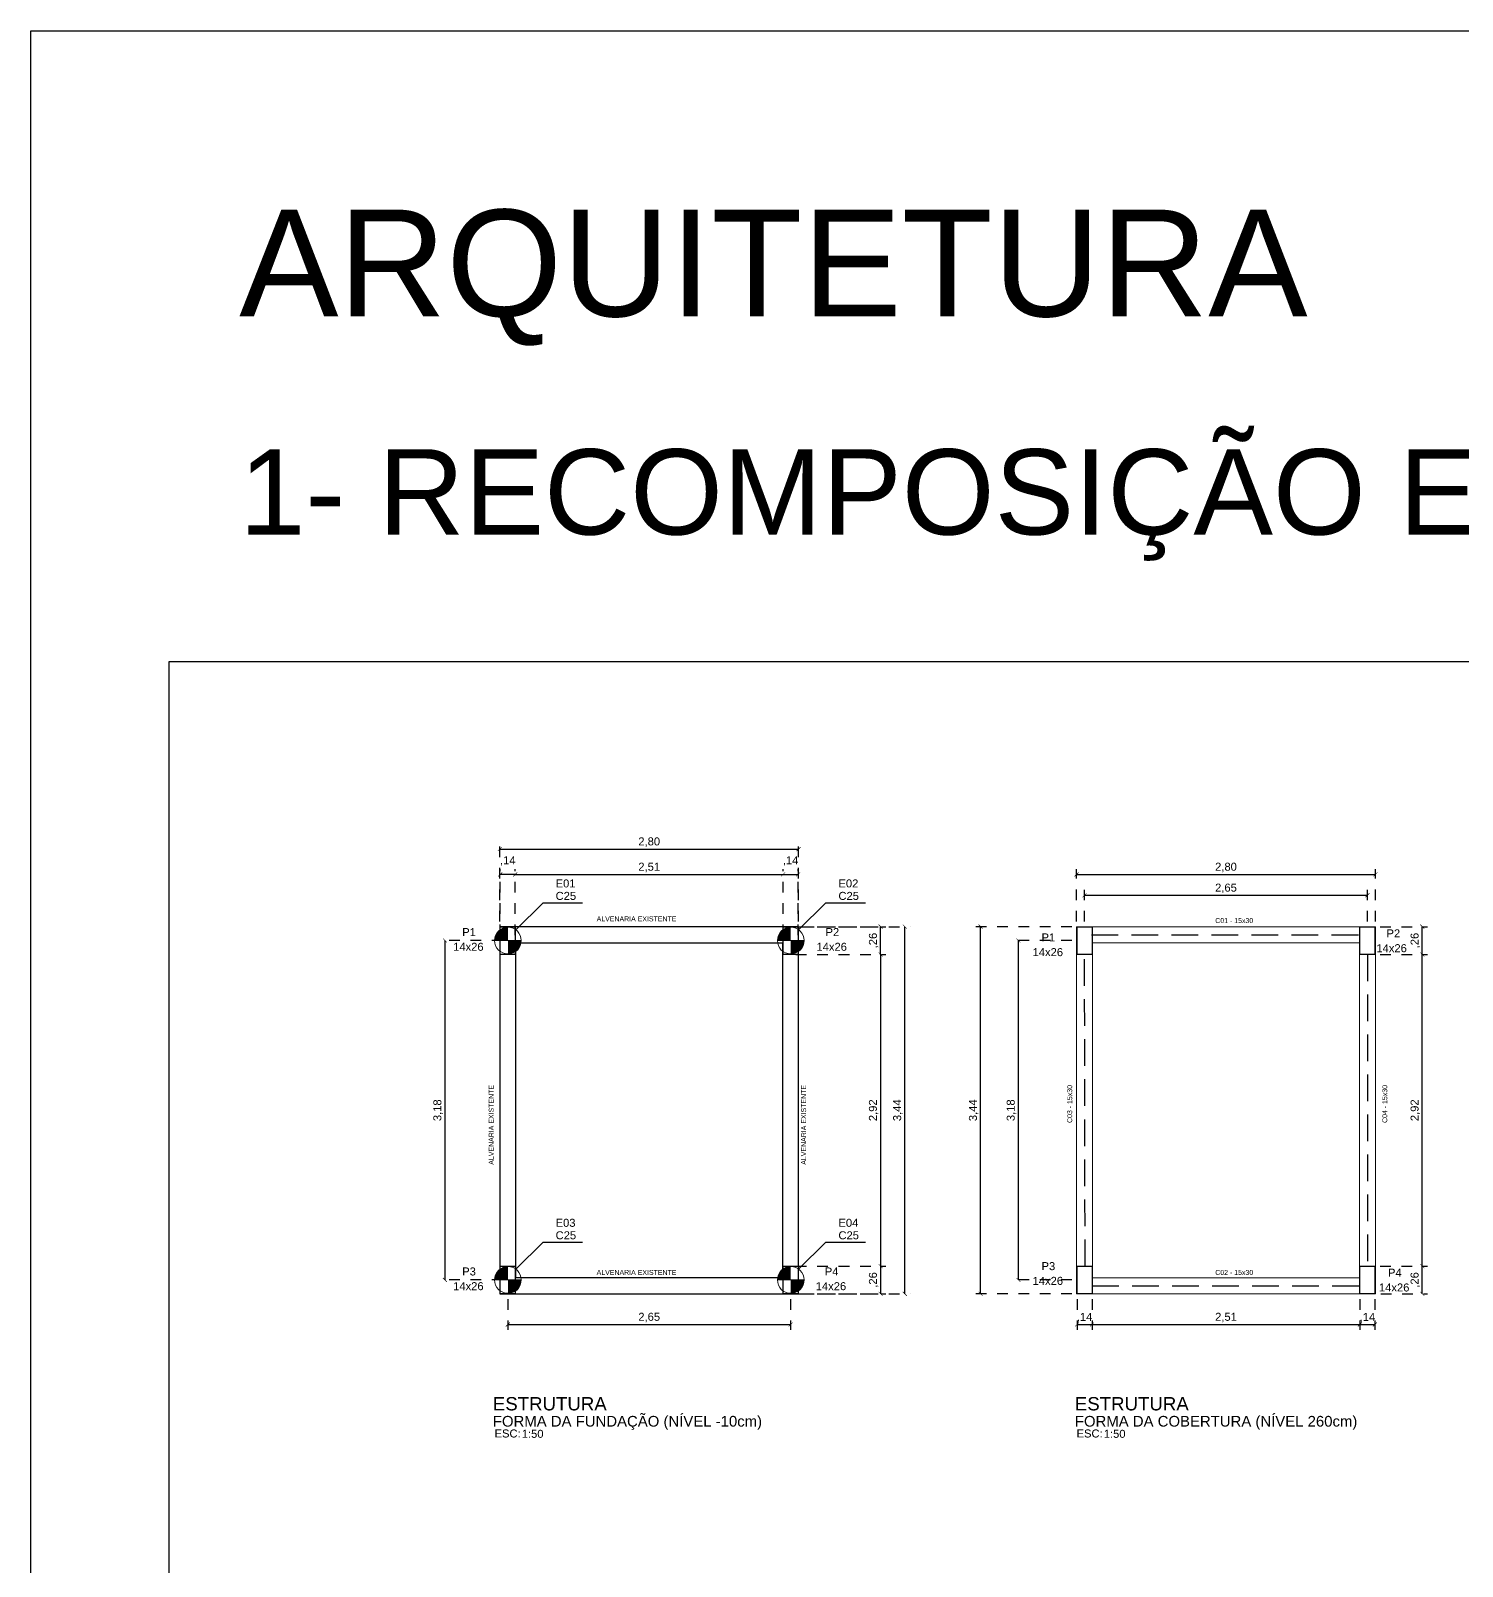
# Model space of a CAD drawing. Header units: inches. Extents: x -396.7 to -360.4, y 4.9 to 33.7.
# Drawn here: x -396.69 to -383.27, y 19.28 to 33.67 of the extents above; entities that cross this region are included whole.
import ezdxf
from ezdxf.enums import TextEntityAlignment as Align

# ---------------------------------------------------------------- set-up
doc = ezdxf.new("R2010")
doc.units = ezdxf.units.IN
doc.header["$MEASUREMENT"] = 0
doc.linetypes.add('DOT', pattern=[6.35, 0, -6.35])
doc.linetypes.add('HIDDEN', pattern=[0.375, 0.25, -0.125])
doc.layers.get('0').update_dxf_attribs({"color": 8})
doc.layers.get('DEFPOINTS').update_dxf_attribs({"lineweight": 0})
for name, color, linetype in [('AR-ALV-CRT', 4, 'Continuous'), ('ARQ-COTA-50', 1, 'Continuous'), ('ARQ-PIS', 1, 'Continuous'), ('ARQ-TXT-02', 2, 'Continuous'), ('ARQ-TXT-03', 3, 'Continuous'), ('ARQ-TXT-04', 4, 'Continuous'), ('ARQ-TXT-200', 2, 'Continuous'), ('ARQ-TXT-50', 2, 'Continuous'), ('ARQ-TXT-SMB', 4, 'Continuous'), ('ELE-VT3', 30, 'Continuous'), ('FO-TEXTOS_1', 7, 'Continuous')]:
    doc.layers.add(name, color=color, linetype=linetype)
for name, color, linetype, lineweight in [('AR-COTA', 1, 'Continuous', 0), ('FO-Estacas dos blocos', 1, 'Continuous', 20), ('FO-Pilares', 4, 'Continuous', 30), ('LC-Estacas dos blocos', 1, 'Continuous', 20)]:
    doc.layers.add(name, color=color, linetype=linetype, lineweight=lineweight)
doc.layers.add('ARQ-AREA', color=255, linetype='Continuous', plot=False)
doc.styles.add('Arial', font='ARIALUNI.ttf')
doc.styles.add('Swiss LT', font='swissl.ttf')
doc.styles.add('T3', font='arial.ttf')
doc.dimstyles.new('COD-ARQ-50', dxfattribs={"dimtxt": 0.075, "dimasz": 0.0375, "dimexe": 0.05, "dimexo": 0.05, "dimgap": 0.02, "dimtad": 1, "dimzin": 4, "dimtxsty": 'T3', "dimblk": 'ARCHTICK', "dimcen": 0, "dimclrd": 1, "dimclre": 2, "dimclrt": 2, "dimazin": 0, "dimtfac": 1, "dimtmove": 2, "dimatfit": 3, "dimldrblk": 'DOT', "dimfxl": 0.4, "dimtolj": 1, "dimarcsym": 0})

# ---------------------------------------------------------------- blocks, each defined once
blk = doc.blocks.new('estaca25')
at = {"layer": 'LC-Estacas dos blocos', "linetype": 'Continuous'}
for points in [[(3055.561, 2354.985), (3055.549, 2355.015), (3055.529, 2355.041), (3055.503, 2355.061), (3055.473, 2355.073), (3055.441, 2355.078), (3055.441, 2354.953), (3055.566, 2354.953), (3055.561, 2354.985)], [(3055.408, 2354.832), (3055.441, 2354.828), (3055.441, 2354.953), (3055.316, 2354.953), (3055.32, 2354.92), (3055.332, 2354.89), (3055.352, 2354.864), (3055.378, 2354.844), (3055.408, 2354.832)]]:
    blk.add_hatch(color=256, dxfattribs=at).paths.add_polyline_path(points)
at = {"layer": 'FO-Estacas dos blocos'}
blk.add_circle((3055.441, 2354.953), 0.125, dxfattribs=at)
at = {"layer": 'LC-Estacas dos blocos'}
blk.add_line((3055.441, 2354.828), (3055.441, 2355.078), dxfattribs=at)
blk = doc.blocks.new('_ArchTick')
at = {"color": 0, "linetype": 'ByBlock', "const_width": 0.15}
blk.add_lwpolyline([(-0.5, -0.5), (0.5, 0.5)], dxfattribs=at)
blk = doc.blocks.new('*D530')
at = {"layer": 'AR-COTA', "color": 2, "linetype": 'DOT', "lineweight": -2, "ltscale": 0.00375, "transparency": 16777216}
for p, q in [((-392.216, 21.786), (-392.216, 21.499)), ((-389.566, 21.786), (-389.566, 21.499))]:
    blk.add_line(p, q, dxfattribs=at)
at = {"layer": 'AR-COTA', "color": 1, "lineweight": -2, "ltscale": 0.00375, "transparency": 16777216}
blk.add_line((-392.216, 21.549), (-389.566, 21.549), dxfattribs=at)
at = {"layer": 'DEFPOINTS', "color": 0, "ltscale": 0.00375, "transparency": 16777216}
for p in [(-392.216, 21.836), (-389.566, 21.836), (-389.566, 21.549)]:
    blk.add_point(p, dxfattribs=at)
at = {"layer": 'AR-COTA', "color": 1, "lineweight": -2, "ltscale": 0.00375, "transparency": 16777216, "xscale": 0.0375, "yscale": 0.0375, "zscale": 0.0375, "rotation": 180}
blk.add_blockref('_ArchTick', (-392.216, 21.549), dxfattribs=at)
at = {"layer": 'AR-COTA', "color": 1, "lineweight": -2, "ltscale": 0.00375, "transparency": 16777216, "xscale": 0.0375, "yscale": 0.0375, "zscale": 0.0375}
blk.add_blockref('_ArchTick', (-389.566, 21.549), dxfattribs=at)
at = {"layer": 'AR-COTA', "color": 2, "ltscale": 0.00375, "transparency": 16777216, "insert": (-390.891, 21.614), "char_height": 0.075, "attachment_point": 5, "style": 'T3'}
blk.add_mtext('\\A1;2,65', dxfattribs=at)
blk = doc.blocks.new('_Dot')
at = {"color": 0, "linetype": 'ByBlock', "lineweight": -2}
blk.add_line((-0.5, 0), (-1, 0), dxfattribs=at)
at = {"color": 0, "linetype": 'ByBlock', "const_width": 0.5}
blk.add_lwpolyline([(-0.25, 0, 1), (0.25, 0, 1)], format="xyb", close=True, dxfattribs=at)
blk = doc.blocks.new('*D531')
at = {"layer": 'AR-COTA', "color": 2, "linetype": 'DOT', "lineweight": -2, "ltscale": 0.00375, "transparency": 16777216}
for p, q in [((-392.266, 25.146), (-392.854, 25.146)), ((-392.266, 21.966), (-392.854, 21.966))]:
    blk.add_line(p, q, dxfattribs=at)
at = {"layer": 'AR-COTA', "color": 1, "lineweight": -2, "ltscale": 0.00375, "transparency": 16777216}
blk.add_line((-392.804, 21.966), (-392.804, 25.146), dxfattribs=at)
at = {"layer": 'DEFPOINTS', "color": 0, "ltscale": 0.00375, "transparency": 16777216}
for p in [(-392.804, 25.146), (-392.216, 25.146), (-392.216, 21.966)]:
    blk.add_point(p, dxfattribs=at)
at = {"layer": 'AR-COTA', "color": 1, "lineweight": -2, "ltscale": 0.00375, "transparency": 16777216, "xscale": 0.0375, "yscale": 0.0375, "zscale": 0.0375}
for p, rotation in [((-392.804, 25.146), 90), ((-392.804, 21.966), 270)]:
    blk.add_blockref('_ArchTick', p, dxfattribs=dict(at, rotation=rotation))
at = {"layer": 'AR-COTA', "color": 2, "ltscale": 0.00375, "transparency": 16777216, "insert": (-392.869, 23.556), "char_height": 0.075, "attachment_point": 5, "rotation": 90, "style": 'T3'}
blk.add_mtext('\\A1;3,18', dxfattribs=at)
blk = doc.blocks.new('*D532')
at = {"layer": 'AR-COTA', "color": 2, "linetype": 'DOT', "lineweight": -2, "ltscale": 0.00375, "transparency": 16777216}
for p, q in [((-392.146, 25.196), (-392.146, 25.816)), ((-389.636, 25.196), (-389.636, 25.816))]:
    blk.add_line(p, q, dxfattribs=at)
at = {"layer": 'AR-COTA', "color": 1, "lineweight": -2, "ltscale": 0.00375, "transparency": 16777216}
blk.add_line((-392.146, 25.766), (-389.636, 25.766), dxfattribs=at)
at = {"layer": 'DEFPOINTS', "color": 0, "ltscale": 0.00375, "transparency": 16777216}
for p in [(-389.636, 25.766), (-392.146, 25.146), (-389.636, 25.146)]:
    blk.add_point(p, dxfattribs=at)
at = {"layer": 'AR-COTA', "color": 1, "lineweight": -2, "ltscale": 0.00375, "transparency": 16777216, "xscale": 0.0375, "yscale": 0.0375, "zscale": 0.0375, "rotation": 180}
blk.add_blockref('_ArchTick', (-392.146, 25.766), dxfattribs=at)
at = {"layer": 'AR-COTA', "color": 1, "lineweight": -2, "ltscale": 0.00375, "transparency": 16777216, "xscale": 0.0375, "yscale": 0.0375, "zscale": 0.0375}
blk.add_blockref('_ArchTick', (-389.636, 25.766), dxfattribs=at)
at = {"layer": 'AR-COTA', "color": 2, "ltscale": 0.00375, "transparency": 16777216, "insert": (-390.891, 25.831), "char_height": 0.075, "attachment_point": 5, "style": 'T3'}
blk.add_mtext('\\A1;2,51', dxfattribs=at)
blk = doc.blocks.new('*D533')
at = {"layer": 'AR-COTA', "color": 2, "linetype": 'DOT', "lineweight": -2, "ltscale": 0.00375, "transparency": 16777216}
for p, q in [((-389.516, 25.016), (-388.673, 25.016)), ((-389.516, 22.096), (-388.673, 22.096))]:
    blk.add_line(p, q, dxfattribs=at)
at = {"layer": 'AR-COTA', "color": 1, "lineweight": -2, "ltscale": 0.00375, "transparency": 16777216}
blk.add_line((-388.723, 25.016), (-388.723, 22.096), dxfattribs=at)
at = {"layer": 'DEFPOINTS', "color": 0, "ltscale": 0.00375, "transparency": 16777216}
for p in [(-389.566, 25.016), (-389.566, 22.096), (-388.723, 22.096)]:
    blk.add_point(p, dxfattribs=at)
at = {"layer": 'AR-COTA', "color": 1, "lineweight": -2, "ltscale": 0.00375, "transparency": 16777216, "xscale": 0.0375, "yscale": 0.0375, "zscale": 0.0375}
for p, rotation in [((-388.723, 25.016), 90), ((-388.723, 22.096), 270)]:
    blk.add_blockref('_ArchTick', p, dxfattribs=dict(at, rotation=rotation))
at = {"layer": 'AR-COTA', "color": 2, "ltscale": 0.00375, "transparency": 16777216, "insert": (-388.788, 23.556), "char_height": 0.075, "attachment_point": 5, "rotation": 90, "style": 'T3'}
blk.add_mtext('\\A1;2,92', dxfattribs=at)
blk = doc.blocks.new('*D534')
at = {"layer": 'AR-COTA', "color": 2, "linetype": 'DOT', "lineweight": -2, "ltscale": 0.00375, "transparency": 16777216}
for p, q in [((-389.446, 25.276), (-388.446, 25.276)), ((-389.446, 21.836), (-388.446, 21.836))]:
    blk.add_line(p, q, dxfattribs=at)
at = {"layer": 'AR-COTA', "color": 1, "lineweight": -2, "ltscale": 0.00375, "transparency": 16777216}
blk.add_line((-388.496, 21.836), (-388.496, 25.276), dxfattribs=at)
at = {"layer": 'DEFPOINTS', "color": 0, "ltscale": 0.00375, "transparency": 16777216}
for p in [(-389.496, 25.276), (-388.496, 25.276), (-389.496, 21.836)]:
    blk.add_point(p, dxfattribs=at)
at = {"layer": 'AR-COTA', "color": 1, "lineweight": -2, "ltscale": 0.00375, "transparency": 16777216, "xscale": 0.0375, "yscale": 0.0375, "zscale": 0.0375}
for p, rotation in [((-388.496, 25.276), 90), ((-388.496, 21.836), 270)]:
    blk.add_blockref('_ArchTick', p, dxfattribs=dict(at, rotation=rotation))
at = {"layer": 'AR-COTA', "color": 2, "ltscale": 0.00375, "transparency": 16777216, "insert": (-388.561, 23.556), "char_height": 0.075, "attachment_point": 5, "rotation": 90, "style": 'T3'}
blk.add_mtext('\\A1;3,44', dxfattribs=at)
blk = doc.blocks.new('*U527')
at = {"layer": 'ARQ-TXT-02', "insert": (0.016, 0.158), "char_height": 0.075, "attachment_point": 1, "style": 'Arial'}
blk.add_mtext_dynamic_manual_height_columns('ESC:', width=0.00344, gutter_width=0.625, heights=[0], dxfattribs=at)
at = {"layer": 'ARQ-TXT-02', "style": 'Arial'}
blk.add_attdef('ESCALA', (0.271, 0.08), '', height=0.075, dxfattribs=at)
at = {"layer": 'ARQ-TXT-03', "style": 'Arial'}
blk.add_attdef('DESENHO', (0, 0.185), '', height=0.1, dxfattribs=at)
at = {"layer": 'ARQ-TXT-04', "style": 'Arial'}
blk.add_attdef('MATÉRIA', text='', height=0.125, dxfattribs=at).set_placement((0, 0.299), align=Align.BOTTOM_LEFT)
blk = doc.blocks.new('*U528')
at = {"layer": 'ARQ-TXT-02', "insert": (0.016, 0.158), "char_height": 0.075, "attachment_point": 1, "style": 'Arial'}
blk.add_mtext_dynamic_manual_height_columns('ESC:', width=0.00344, gutter_width=0.625, heights=[0], dxfattribs=at)
at = {"layer": 'ARQ-TXT-02', "style": 'Arial'}
blk.add_attdef('ESCALA', (0.271, 0.08), '', height=0.075, dxfattribs=at)
at = {"layer": 'ARQ-TXT-03', "style": 'Arial'}
blk.add_attdef('DESENHO', (0, 0.185), '', height=0.1, dxfattribs=at)
at = {"layer": 'ARQ-TXT-04', "style": 'Arial'}
blk.add_attdef('MATÉRIA', text='', height=0.125, dxfattribs=at).set_placement((0, 0.299), align=Align.BOTTOM_LEFT)
blk = doc.blocks.new('*D546')
at = {"layer": 'AR-COTA', "color": 2, "linetype": 'DOT', "lineweight": -2, "ltscale": 0.00375, "transparency": 16777216}
for p, q in [((-386.882, 21.786), (-386.882, 21.499)), ((-386.742, 21.786), (-386.742, 21.499))]:
    blk.add_line(p, q, dxfattribs=at)
at = {"layer": 'AR-COTA', "color": 1, "lineweight": -2, "ltscale": 0.00375, "transparency": 16777216}
blk.add_line((-386.882, 21.549), (-386.742, 21.549), dxfattribs=at)
at = {"layer": 'DEFPOINTS', "color": 0, "ltscale": 0.00375, "transparency": 16777216}
for p in [(-386.882, 21.836), (-386.742, 21.836), (-386.742, 21.549)]:
    blk.add_point(p, dxfattribs=at)
at = {"layer": 'AR-COTA', "color": 1, "lineweight": -2, "ltscale": 0.00375, "transparency": 16777216, "xscale": 0.0375, "yscale": 0.0375, "zscale": 0.0375, "rotation": 180}
blk.add_blockref('_ArchTick', (-386.882, 21.549), dxfattribs=at)
at = {"layer": 'AR-COTA', "color": 1, "lineweight": -2, "ltscale": 0.00375, "transparency": 16777216, "xscale": 0.0375, "yscale": 0.0375, "zscale": 0.0375}
blk.add_blockref('_ArchTick', (-386.742, 21.549), dxfattribs=at)
at = {"layer": 'AR-COTA', "color": 2, "ltscale": 0.00375, "transparency": 16777216, "insert": (-386.812, 21.613), "char_height": 0.075, "attachment_point": 5, "style": 'T3'}
blk.add_mtext('\\A1;,14', dxfattribs=at)
blk = doc.blocks.new('*D547')
at = {"layer": 'AR-COTA', "color": 2, "linetype": 'DOT', "lineweight": -2, "ltscale": 0.00375, "transparency": 16777216}
for p, q in [((-386.742, 21.786), (-386.742, 21.499)), ((-384.232, 21.786), (-384.232, 21.499))]:
    blk.add_line(p, q, dxfattribs=at)
at = {"layer": 'AR-COTA', "color": 1, "lineweight": -2, "ltscale": 0.00375, "transparency": 16777216}
blk.add_line((-386.742, 21.549), (-384.232, 21.549), dxfattribs=at)
at = {"layer": 'DEFPOINTS', "color": 0, "ltscale": 0.00375, "transparency": 16777216}
for p in [(-386.742, 21.836), (-384.232, 21.836), (-384.232, 21.549)]:
    blk.add_point(p, dxfattribs=at)
at = {"layer": 'AR-COTA', "color": 1, "lineweight": -2, "ltscale": 0.00375, "transparency": 16777216, "xscale": 0.0375, "yscale": 0.0375, "zscale": 0.0375, "rotation": 180}
blk.add_blockref('_ArchTick', (-386.742, 21.549), dxfattribs=at)
at = {"layer": 'AR-COTA', "color": 1, "lineweight": -2, "ltscale": 0.00375, "transparency": 16777216, "xscale": 0.0375, "yscale": 0.0375, "zscale": 0.0375}
blk.add_blockref('_ArchTick', (-384.232, 21.549), dxfattribs=at)
at = {"layer": 'AR-COTA', "color": 2, "ltscale": 0.00375, "transparency": 16777216, "insert": (-385.487, 21.614), "char_height": 0.075, "attachment_point": 5, "style": 'T3'}
blk.add_mtext('\\A1;2,51', dxfattribs=at)
blk = doc.blocks.new('*D548')
at = {"layer": 'AR-COTA', "color": 2, "linetype": 'DOT', "lineweight": -2, "ltscale": 0.00375, "transparency": 16777216}
for p, q in [((-384.232, 21.786), (-384.232, 21.499)), ((-384.092, 21.786), (-384.092, 21.499))]:
    blk.add_line(p, q, dxfattribs=at)
at = {"layer": 'AR-COTA', "color": 1, "lineweight": -2, "ltscale": 0.00375, "transparency": 16777216}
blk.add_line((-384.232, 21.549), (-384.092, 21.549), dxfattribs=at)
at = {"layer": 'DEFPOINTS', "color": 0, "ltscale": 0.00375, "transparency": 16777216}
for p in [(-384.232, 21.836), (-384.092, 21.836), (-384.092, 21.549)]:
    blk.add_point(p, dxfattribs=at)
at = {"layer": 'AR-COTA', "color": 1, "lineweight": -2, "ltscale": 0.00375, "transparency": 16777216, "xscale": 0.0375, "yscale": 0.0375, "zscale": 0.0375, "rotation": 180}
blk.add_blockref('_ArchTick', (-384.232, 21.549), dxfattribs=at)
at = {"layer": 'AR-COTA', "color": 1, "lineweight": -2, "ltscale": 0.00375, "transparency": 16777216, "xscale": 0.0375, "yscale": 0.0375, "zscale": 0.0375}
blk.add_blockref('_ArchTick', (-384.092, 21.549), dxfattribs=at)
at = {"layer": 'AR-COTA', "color": 2, "ltscale": 0.00375, "transparency": 16777216, "insert": (-384.162, 21.612), "char_height": 0.075, "attachment_point": 5, "style": 'T3'}
blk.add_mtext('\\A1;,14', dxfattribs=at)
blk = doc.blocks.new('*D535')
at = {"layer": 'AR-COTA', "color": 2, "linetype": 'DOT', "lineweight": -2, "ltscale": 0.00375, "transparency": 16777216}
for p, q in [((-386.932, 25.146), (-387.482, 25.146)), ((-386.932, 21.966), (-387.482, 21.966))]:
    blk.add_line(p, q, dxfattribs=at)
at = {"layer": 'AR-COTA', "color": 1, "lineweight": -2, "ltscale": 0.00375, "transparency": 16777216}
blk.add_line((-387.432, 21.966), (-387.432, 25.146), dxfattribs=at)
at = {"layer": 'DEFPOINTS', "color": 0, "ltscale": 0.00375, "transparency": 16777216}
for p in [(-387.432, 25.146), (-386.882, 25.146), (-386.882, 21.966)]:
    blk.add_point(p, dxfattribs=at)
at = {"layer": 'AR-COTA', "color": 1, "lineweight": -2, "ltscale": 0.00375, "transparency": 16777216, "xscale": 0.0375, "yscale": 0.0375, "zscale": 0.0375}
for p, rotation in [((-387.432, 25.146), 90), ((-387.432, 21.966), 270)]:
    blk.add_blockref('_ArchTick', p, dxfattribs=dict(at, rotation=rotation))
at = {"layer": 'AR-COTA', "color": 2, "ltscale": 0.00375, "transparency": 16777216, "insert": (-387.497, 23.556), "char_height": 0.075, "attachment_point": 5, "rotation": 90, "style": 'T3'}
blk.add_mtext('\\A1;3,18', dxfattribs=at)
blk = doc.blocks.new('*D549')
at = {"layer": 'AR-COTA', "color": 2, "linetype": 'DOT', "lineweight": -2, "ltscale": 0.00375, "transparency": 16777216}
for p, q in [((-386.932, 25.276), (-387.836, 25.276)), ((-386.932, 21.836), (-387.836, 21.836))]:
    blk.add_line(p, q, dxfattribs=at)
at = {"layer": 'AR-COTA', "color": 1, "lineweight": -2, "ltscale": 0.00375, "transparency": 16777216}
blk.add_line((-387.786, 21.836), (-387.786, 25.276), dxfattribs=at)
at = {"layer": 'DEFPOINTS', "color": 0, "ltscale": 0.00375, "transparency": 16777216}
for p in [(-387.786, 25.276), (-386.882, 25.276), (-386.882, 21.836)]:
    blk.add_point(p, dxfattribs=at)
at = {"layer": 'AR-COTA', "color": 1, "lineweight": -2, "ltscale": 0.00375, "transparency": 16777216, "xscale": 0.0375, "yscale": 0.0375, "zscale": 0.0375}
for p, rotation in [((-387.786, 25.276), 90), ((-387.786, 21.836), 270)]:
    blk.add_blockref('_ArchTick', p, dxfattribs=dict(at, rotation=rotation))
at = {"layer": 'AR-COTA', "color": 2, "ltscale": 0.00375, "transparency": 16777216, "insert": (-387.851, 23.556), "char_height": 0.075, "attachment_point": 5, "rotation": 90, "style": 'T3'}
blk.add_mtext('\\A1;3,44', dxfattribs=at)
blk = doc.blocks.new('*D550')
at = {"layer": 'AR-COTA', "color": 2, "linetype": 'DOT', "lineweight": -2, "ltscale": 0.00375, "transparency": 16777216}
for p, q in [((-386.812, 25.326), (-386.812, 25.62)), ((-384.162, 25.326), (-384.162, 25.62))]:
    blk.add_line(p, q, dxfattribs=at)
at = {"layer": 'AR-COTA', "color": 1, "lineweight": -2, "ltscale": 0.00375, "transparency": 16777216}
blk.add_line((-386.812, 25.57), (-384.162, 25.57), dxfattribs=at)
at = {"layer": 'DEFPOINTS', "color": 0, "ltscale": 0.00375, "transparency": 16777216}
for p in [(-384.162, 25.57), (-386.812, 25.276), (-384.162, 25.276)]:
    blk.add_point(p, dxfattribs=at)
at = {"layer": 'AR-COTA', "color": 1, "lineweight": -2, "ltscale": 0.00375, "transparency": 16777216, "xscale": 0.0375, "yscale": 0.0375, "zscale": 0.0375, "rotation": 180}
blk.add_blockref('_ArchTick', (-386.812, 25.57), dxfattribs=at)
at = {"layer": 'AR-COTA', "color": 1, "lineweight": -2, "ltscale": 0.00375, "transparency": 16777216, "xscale": 0.0375, "yscale": 0.0375, "zscale": 0.0375}
blk.add_blockref('_ArchTick', (-384.162, 25.57), dxfattribs=at)
at = {"layer": 'AR-COTA', "color": 2, "ltscale": 0.00375, "transparency": 16777216, "insert": (-385.487, 25.635), "char_height": 0.075, "attachment_point": 5, "style": 'T3'}
blk.add_mtext('\\A1;2,65', dxfattribs=at)
blk = doc.blocks.new('*D551')
at = {"layer": 'AR-COTA', "color": 2, "linetype": 'DOT', "lineweight": -2, "ltscale": 0.00375, "transparency": 16777216}
for p, q in [((-386.887, 25.326), (-386.887, 25.816)), ((-384.087, 25.326), (-384.087, 25.816))]:
    blk.add_line(p, q, dxfattribs=at)
at = {"layer": 'AR-COTA', "color": 1, "lineweight": -2, "ltscale": 0.00375, "transparency": 16777216}
blk.add_line((-386.887, 25.766), (-384.087, 25.766), dxfattribs=at)
at = {"layer": 'DEFPOINTS', "color": 0, "ltscale": 0.00375, "transparency": 16777216}
for p in [(-384.087, 25.766), (-386.887, 25.276), (-384.087, 25.276)]:
    blk.add_point(p, dxfattribs=at)
at = {"layer": 'AR-COTA', "color": 1, "lineweight": -2, "ltscale": 0.00375, "transparency": 16777216, "xscale": 0.0375, "yscale": 0.0375, "zscale": 0.0375, "rotation": 180}
blk.add_blockref('_ArchTick', (-386.887, 25.766), dxfattribs=at)
at = {"layer": 'AR-COTA', "color": 1, "lineweight": -2, "ltscale": 0.00375, "transparency": 16777216, "xscale": 0.0375, "yscale": 0.0375, "zscale": 0.0375}
blk.add_blockref('_ArchTick', (-384.087, 25.766), dxfattribs=at)
at = {"layer": 'AR-COTA', "color": 2, "ltscale": 0.00375, "transparency": 16777216, "insert": (-385.487, 25.831), "char_height": 0.075, "attachment_point": 5, "style": 'T3'}
blk.add_mtext('\\A1;2,80', dxfattribs=at)
blk = doc.blocks.new('*D536')
at = {"layer": 'AR-COTA', "color": 2, "linetype": 'DOT', "lineweight": -2, "ltscale": 0.00375, "transparency": 16777216}
for p, q in [((-384.042, 25.016), (-383.598, 25.016)), ((-384.042, 22.096), (-383.598, 22.096))]:
    blk.add_line(p, q, dxfattribs=at)
at = {"layer": 'AR-COTA', "color": 1, "lineweight": -2, "ltscale": 0.00375, "transparency": 16777216}
blk.add_line((-383.648, 22.096), (-383.648, 25.016), dxfattribs=at)
at = {"layer": 'DEFPOINTS', "color": 0, "ltscale": 0.00375, "transparency": 16777216}
for p in [(-384.092, 25.016), (-383.648, 25.016), (-384.092, 22.096)]:
    blk.add_point(p, dxfattribs=at)
at = {"layer": 'AR-COTA', "color": 1, "lineweight": -2, "ltscale": 0.00375, "transparency": 16777216, "xscale": 0.0375, "yscale": 0.0375, "zscale": 0.0375}
for p, rotation in [((-383.648, 25.016), 90), ((-383.648, 22.096), 270)]:
    blk.add_blockref('_ArchTick', p, dxfattribs=dict(at, rotation=rotation))
at = {"layer": 'AR-COTA', "color": 2, "ltscale": 0.00375, "transparency": 16777216, "insert": (-383.713, 23.556), "char_height": 0.075, "attachment_point": 5, "rotation": 90, "style": 'T3'}
blk.add_mtext('\\A1;2,92', dxfattribs=at)
blk = doc.blocks.new('*D537')
at = {"layer": 'AR-COTA', "color": 2, "linetype": 'DOT', "lineweight": -2, "ltscale": 0.00375, "transparency": 16777216}
for p, q in [((-389.516, 25.276), (-388.673, 25.276)), ((-389.516, 25.016), (-388.673, 25.016))]:
    blk.add_line(p, q, dxfattribs=at)
at = {"layer": 'AR-COTA', "color": 1, "lineweight": -2, "ltscale": 0.00375, "transparency": 16777216}
blk.add_line((-388.723, 25.016), (-388.723, 25.276), dxfattribs=at)
at = {"layer": 'DEFPOINTS', "color": 0, "ltscale": 0.00375, "transparency": 16777216}
for p in [(-389.566, 25.276), (-388.723, 25.276), (-389.566, 25.016)]:
    blk.add_point(p, dxfattribs=at)
at = {"layer": 'AR-COTA', "color": 1, "lineweight": -2, "ltscale": 0.00375, "transparency": 16777216, "xscale": 0.0375, "yscale": 0.0375, "zscale": 0.0375}
for p, rotation in [((-388.723, 25.276), 90), ((-388.723, 25.016), 270)]:
    blk.add_blockref('_ArchTick', p, dxfattribs=dict(at, rotation=rotation))
at = {"layer": 'AR-COTA', "color": 2, "ltscale": 0.00375, "transparency": 16777216, "insert": (-388.788, 25.146), "char_height": 0.075, "attachment_point": 5, "rotation": 90, "style": 'T3'}
blk.add_mtext('\\A1;,26', dxfattribs=at)
blk = doc.blocks.new('*D538')
at = {"layer": 'AR-COTA', "color": 2, "linetype": 'DOT', "lineweight": -2, "ltscale": 0.00375, "transparency": 16777216}
for p, q in [((-392.286, 25.196), (-392.286, 25.816)), ((-392.146, 25.196), (-392.146, 25.816))]:
    blk.add_line(p, q, dxfattribs=at)
at = {"layer": 'AR-COTA', "color": 1, "lineweight": -2, "ltscale": 0.00375, "transparency": 16777216}
blk.add_line((-392.146, 25.766), (-392.286, 25.766), dxfattribs=at)
at = {"layer": 'DEFPOINTS', "color": 0, "ltscale": 0.00375, "transparency": 16777216}
for p in [(-392.286, 25.766), (-392.286, 25.146), (-392.146, 25.146)]:
    blk.add_point(p, dxfattribs=at)
at = {"layer": 'AR-COTA', "color": 1, "lineweight": -2, "ltscale": 0.00375, "transparency": 16777216, "xscale": 0.0375, "yscale": 0.0375, "zscale": 0.0375, "rotation": 180}
blk.add_blockref('_ArchTick', (-392.286, 25.766), dxfattribs=at)
at = {"layer": 'AR-COTA', "color": 1, "lineweight": -2, "ltscale": 0.00375, "transparency": 16777216, "xscale": 0.0375, "yscale": 0.0375, "zscale": 0.0375}
blk.add_blockref('_ArchTick', (-392.146, 25.766), dxfattribs=at)
at = {"layer": 'AR-COTA', "color": 2, "ltscale": 0.00375, "transparency": 16777216, "insert": (-392.216, 25.891), "char_height": 0.075, "attachment_point": 5, "style": 'T3'}
blk.add_mtext('\\A1;,14', dxfattribs=at)
blk = doc.blocks.new('*D539')
at = {"layer": 'AR-COTA', "color": 2, "linetype": 'DOT', "lineweight": -2, "ltscale": 0.00375, "transparency": 16777216}
for p, q in [((-389.636, 25.196), (-389.636, 25.816)), ((-389.496, 25.196), (-389.496, 25.816))]:
    blk.add_line(p, q, dxfattribs=at)
at = {"layer": 'AR-COTA', "color": 1, "lineweight": -2, "ltscale": 0.00375, "transparency": 16777216}
blk.add_line((-389.636, 25.766), (-389.496, 25.766), dxfattribs=at)
at = {"layer": 'DEFPOINTS', "color": 0, "ltscale": 0.00375, "transparency": 16777216}
for p in [(-389.496, 25.766), (-389.636, 25.146), (-389.496, 25.146)]:
    blk.add_point(p, dxfattribs=at)
at = {"layer": 'AR-COTA', "color": 1, "lineweight": -2, "ltscale": 0.00375, "transparency": 16777216, "xscale": 0.0375, "yscale": 0.0375, "zscale": 0.0375, "rotation": 180}
blk.add_blockref('_ArchTick', (-389.636, 25.766), dxfattribs=at)
at = {"layer": 'AR-COTA', "color": 1, "lineweight": -2, "ltscale": 0.00375, "transparency": 16777216, "xscale": 0.0375, "yscale": 0.0375, "zscale": 0.0375}
blk.add_blockref('_ArchTick', (-389.496, 25.766), dxfattribs=at)
at = {"layer": 'AR-COTA', "color": 2, "ltscale": 0.00375, "transparency": 16777216, "insert": (-389.566, 25.891), "char_height": 0.075, "attachment_point": 5, "style": 'T3'}
blk.add_mtext('\\A1;,14', dxfattribs=at)
blk = doc.blocks.new('*D552')
at = {"layer": 'AR-COTA', "color": 2, "linetype": 'DOT', "lineweight": -2, "ltscale": 0.00375, "transparency": 16777216}
for p, q in [((-384.042, 25.276), (-383.598, 25.276)), ((-384.042, 25.016), (-383.598, 25.016))]:
    blk.add_line(p, q, dxfattribs=at)
at = {"layer": 'AR-COTA', "color": 1, "lineweight": -2, "ltscale": 0.00375, "transparency": 16777216}
blk.add_line((-383.648, 25.016), (-383.648, 25.276), dxfattribs=at)
at = {"layer": 'DEFPOINTS', "color": 0, "ltscale": 0.00375, "transparency": 16777216}
for p in [(-384.092, 25.276), (-383.648, 25.276), (-384.092, 25.016)]:
    blk.add_point(p, dxfattribs=at)
at = {"layer": 'AR-COTA', "color": 1, "lineweight": -2, "ltscale": 0.00375, "transparency": 16777216, "xscale": 0.0375, "yscale": 0.0375, "zscale": 0.0375}
for p, rotation in [((-383.648, 25.276), 90), ((-383.648, 25.016), 270)]:
    blk.add_blockref('_ArchTick', p, dxfattribs=dict(at, rotation=rotation))
at = {"layer": 'AR-COTA', "color": 2, "ltscale": 0.00375, "transparency": 16777216, "insert": (-383.713, 25.146), "char_height": 0.075, "attachment_point": 5, "rotation": 90, "style": 'T3'}
blk.add_mtext('\\A1;,26', dxfattribs=at)
blk = doc.blocks.new('*D540')
at = {"layer": 'AR-COTA', "color": 2, "linetype": 'DOT', "lineweight": -2, "ltscale": 0.00375, "transparency": 16777216}
for p, q in [((-384.042, 22.096), (-383.598, 22.096)), ((-384.037, 21.836), (-383.598, 21.836))]:
    blk.add_line(p, q, dxfattribs=at)
at = {"layer": 'AR-COTA', "color": 1, "lineweight": -2, "ltscale": 0.00375, "transparency": 16777216}
blk.add_line((-383.648, 21.836), (-383.648, 22.096), dxfattribs=at)
at = {"layer": 'DEFPOINTS', "color": 0, "ltscale": 0.00375, "transparency": 16777216}
for p in [(-384.092, 22.096), (-383.648, 22.096), (-384.087, 21.836)]:
    blk.add_point(p, dxfattribs=at)
at = {"layer": 'AR-COTA', "color": 1, "lineweight": -2, "ltscale": 0.00375, "transparency": 16777216, "xscale": 0.0375, "yscale": 0.0375, "zscale": 0.0375}
for p, rotation in [((-383.648, 22.096), 90), ((-383.648, 21.836), 270)]:
    blk.add_blockref('_ArchTick', p, dxfattribs=dict(at, rotation=rotation))
at = {"layer": 'AR-COTA', "color": 2, "ltscale": 0.00375, "transparency": 16777216, "insert": (-383.713, 21.966), "char_height": 0.075, "attachment_point": 5, "rotation": 90, "style": 'T3'}
blk.add_mtext('\\A1;,26', dxfattribs=at)
blk = doc.blocks.new('*D544')
at = {"layer": 'AR-COTA', "color": 2, "linetype": 'DOT', "lineweight": -2, "ltscale": 0.00375, "transparency": 16777216}
for p, q in [((-389.516, 22.096), (-388.673, 22.096)), ((-389.516, 21.836), (-388.673, 21.836))]:
    blk.add_line(p, q, dxfattribs=at)
at = {"layer": 'AR-COTA', "color": 1, "lineweight": -2, "ltscale": 0.00375, "transparency": 16777216}
blk.add_line((-388.723, 22.096), (-388.723, 21.836), dxfattribs=at)
at = {"layer": 'DEFPOINTS', "color": 0, "ltscale": 0.00375, "transparency": 16777216}
for p in [(-389.566, 22.096), (-389.566, 21.836), (-388.723, 21.836)]:
    blk.add_point(p, dxfattribs=at)
at = {"layer": 'AR-COTA', "color": 1, "lineweight": -2, "ltscale": 0.00375, "transparency": 16777216, "xscale": 0.0375, "yscale": 0.0375, "zscale": 0.0375}
for p, rotation in [((-388.723, 22.096), 90), ((-388.723, 21.836), 270)]:
    blk.add_blockref('_ArchTick', p, dxfattribs=dict(at, rotation=rotation))
at = {"layer": 'AR-COTA', "color": 2, "ltscale": 0.00375, "transparency": 16777216, "insert": (-388.788, 21.966), "char_height": 0.075, "attachment_point": 5, "rotation": 90, "style": 'T3'}
blk.add_mtext('\\A1;,26', dxfattribs=at)
blk = doc.blocks.new('*D545')
at = {"layer": 'AR-COTA', "color": 2, "linetype": 'DOT', "lineweight": -2, "ltscale": 0.00375, "transparency": 16777216}
for p, q in [((-392.291, 25.326), (-392.291, 26.053)), ((-389.491, 25.326), (-389.491, 26.053))]:
    blk.add_line(p, q, dxfattribs=at)
at = {"layer": 'AR-COTA', "color": 1, "lineweight": -2, "ltscale": 0.00375, "transparency": 16777216}
blk.add_line((-392.291, 26.003), (-389.491, 26.003), dxfattribs=at)
at = {"layer": 'DEFPOINTS', "color": 0, "ltscale": 0.00375, "transparency": 16777216}
for p in [(-389.491, 26.003), (-392.291, 25.276), (-389.491, 25.276)]:
    blk.add_point(p, dxfattribs=at)
at = {"layer": 'AR-COTA', "color": 1, "lineweight": -2, "ltscale": 0.00375, "transparency": 16777216, "xscale": 0.0375, "yscale": 0.0375, "zscale": 0.0375, "rotation": 180}
blk.add_blockref('_ArchTick', (-392.291, 26.003), dxfattribs=at)
at = {"layer": 'AR-COTA', "color": 1, "lineweight": -2, "ltscale": 0.00375, "transparency": 16777216, "xscale": 0.0375, "yscale": 0.0375, "zscale": 0.0375}
blk.add_blockref('_ArchTick', (-389.491, 26.003), dxfattribs=at)
at = {"layer": 'AR-COTA', "color": 2, "ltscale": 0.00375, "transparency": 16777216, "insert": (-390.891, 26.068), "char_height": 0.075, "attachment_point": 5, "style": 'T3'}
blk.add_mtext('\\A1;2,80', dxfattribs=at)

msp = doc.modelspace()

# ---------------------------------------------------------------- linework, layer by layer
at = {"color": 1, "linetype": 'HIDDEN'}
for p, q in [((-386.747, 25.201), (-384.232, 25.201)), ((-386.807, 22.096), (-386.812, 25.016)), ((-384.162, 25.016), (-384.162, 22.096)), ((-386.742, 21.911), (-384.232, 21.911))]:
    msp.add_line(p, q, dxfattribs=at)
at = {"layer": 'AR-ALV-CRT', "color": 251, "lineweight": 5, "true_color": 0x636466}
for points in [[(-384.087, 25.276), (-386.887, 25.276), (-386.887, 21.836), (-384.087, 21.836)], [(-386.737, 25.126), (-384.237, 25.126), (-384.237, 21.986), (-386.737, 21.986)]]:
    msp.add_lwpolyline(points, close=True, dxfattribs=at)
at = {"layer": 'ARQ-AREA'}
msp.add_lwpolyline([(-395.392, 6.534), (-368.803, 6.534), (-368.803, 27.759), (-395.392, 27.759)], close=True, dxfattribs=at)
at = {"layer": 'ARQ-COTA-50', "ltscale": 0.00375}
for points in [[(-392.141, 25.246), (-391.886, 25.5), (-391.515, 25.5)], [(-389.491, 25.246), (-389.236, 25.5), (-388.865, 25.5)], [(-392.141, 22.066), (-391.886, 22.32), (-391.515, 22.32)], [(-389.491, 22.066), (-389.236, 22.32), (-388.865, 22.32)]]:
    msp.add_lwpolyline(points, dxfattribs=at)
at = {"layer": 'ARQ-PIS', "color": 5, "linetype": 'ByBlock'}
for points in [[(-389.491, 25.276), (-392.291, 25.276), (-392.291, 21.836), (-389.491, 21.836)], [(-392.141, 25.126), (-389.641, 25.126), (-389.641, 21.986), (-392.141, 21.986)]]:
    msp.add_lwpolyline(points, close=True, dxfattribs=at)
at = {"layer": 'ELE-VT3', "linetype": 'ByBlock'}
msp.add_lwpolyline([(-396.686, 33.671), (-368.195, 33.671), (-368.195, 4.895), (-396.686, 4.895)], close=True, dxfattribs=at)
at = {"layer": 'FO-Pilares'}
for points in [[(-392.146, 25.276), (-392.146, 25.016), (-392.286, 25.016), (-392.286, 25.276), (-392.146, 25.276)], [(-389.496, 25.276), (-389.496, 25.016), (-389.636, 25.016), (-389.636, 25.276), (-389.496, 25.276)], [(-386.742, 25.276), (-386.742, 25.016), (-386.882, 25.016), (-386.882, 25.276), (-386.742, 25.276)], [(-384.092, 25.276), (-384.092, 25.016), (-384.232, 25.016), (-384.232, 25.276), (-384.092, 25.276)], [(-392.146, 22.096), (-392.146, 21.836), (-392.286, 21.836), (-392.286, 22.096), (-392.146, 22.096)], [(-389.496, 22.096), (-389.496, 21.836), (-389.636, 21.836), (-389.636, 22.096), (-389.496, 22.096)], [(-386.742, 22.096), (-386.742, 21.836), (-386.882, 21.836), (-386.882, 22.096), (-386.742, 22.096)], [(-384.092, 22.096), (-384.092, 21.836), (-384.232, 21.836), (-384.232, 22.096), (-384.092, 22.096)]]:
    msp.add_lwpolyline(points, dxfattribs=at)

# ---------------------------------------------------------------- block references
at = {"lineweight": 5, "rotation": 270}
for p in [(-2747.168, 3080.587), (-2744.518, 3080.587), (-2747.168, 3077.407), (-2744.518, 3077.407)]:
    msp.add_blockref('estaca25', p, dxfattribs=at)
at = {"layer": 'ARQ-TXT-SMB'}
for name, p, values in [('*U527', (-392.356, 20.407), {'ESCALA': '1:50', 'DESENHO': 'FORMA DA FUNDAÇÃO (NÍVEL -10cm)', 'MATÉRIA': 'ESTRUTURA'}), ('*U528', (-386.903, 20.407), {'ESCALA': '1:50', 'DESENHO': 'FORMA DA COBERTURA (NÍVEL 260cm)', 'MATÉRIA': 'ESTRUTURA'})]:
    msp.add_blockref(name, p, dxfattribs=at).add_auto_attribs(values)

# ---------------------------------------------------------------- texts
at = {"layer": 'ARQ-TXT-200', "color": 4, "insert": (-394.733, 31.994), "char_height": 1, "attachment_point": 1, "style": 'Swiss LT'}
msp.add_mtext_dynamic_manual_height_columns('ARQUITETURA', width=2.16858, gutter_width=0.5, heights=[0], dxfattribs=at)
at = {"layer": 'ARQ-TXT-200', "color": 3, "insert": (-394.733, 29.75), "char_height": 0.8, "attachment_point": 1, "style": 'Swiss LT'}
msp.add_mtext_dynamic_manual_height_columns('1- RECOMPOSIÇÃO ESTRUTURAL', width=19.05157, gutter_width=0.5, heights=[0], dxfattribs=at)
at = {"layer": 'ARQ-TXT-50', "linetype": 'ByBlock', "style": 'Swiss LT'}
msp.add_text('14x26', height=0.075, dxfattribs=at).set_placement((-384.078, 25.037))
at = {"layer": 'ARQ-TXT-50', "char_height": 0.075, "width": 2.37613, "attachment_point": 1, "style": 'Swiss LT'}
for s, insert in [('E01', (-391.768, 25.719)), ('E02', (-389.118, 25.719)), ('C25', (-391.768, 25.602)), ('C25', (-389.118, 25.602)), ('P1', (-392.643, 25.263)), ('P2', (-389.239, 25.263)), ('P1', (-387.215, 25.213)), ('P2', (-383.983, 25.251)), ('14x26', (-392.728, 25.125)), ('14x26', (-389.324, 25.125)), ('14x26', (-387.299, 25.075)), ('E03', (-391.768, 22.539)), ('E04', (-389.118, 22.539)), ('C25', (-391.768, 22.422)), ('C25', (-389.118, 22.422)), ('P3', (-392.643, 22.083)), ('P4', (-389.246, 22.083)), ('P3', (-387.215, 22.133)), ('P4', (-383.969, 22.072)), ('14x26', (-392.728, 21.945)), ('14x26', (-389.331, 21.945)), ('14x26', (-387.299, 21.995)), ('14x26', (-384.054, 21.933))]:
    msp.add_mtext(s, dxfattribs=dict(at, insert=insert))
at = {"layer": 'FO-TEXTOS_1', "style": 'Arial'}
for s, p in [('ALVENARIA EXISTENTE', (-390.636, 25.326)), ('C01 - 15x30', (-385.232, 25.31)), ('ALVENARIA EXISTENTE', (-390.636, 22.013)), ('C02 - 15x30', (-385.232, 22.013))]:
    msp.add_text(s, height=0.04675, dxfattribs=at).set_placement(p, align=Align.RIGHT)
for s, p in [('ALVENARIA EXISTENTE', (-392.348, 23.793)), ('ALVENARIA EXISTENTE', (-389.421, 23.793)), ('C03 - 15x30', (-386.928, 23.793)), ('C04 - 15x30', (-383.976, 23.793))]:
    msp.add_text(s, height=0.04675, rotation=90, dxfattribs=at).set_placement(p, align=Align.RIGHT)

# ---------------------------------------------------------------- dimensions: what is measured, and where the dimension line sits
at = {"layer": 'AR-COTA', "ltscale": 0.00375}
for base, p1, p2, picture, middle in [((-389.491, 26.003), (-392.291, 25.276), (-389.491, 25.276), '*D545', (-390.891, 26.068)), ((-392.286, 25.766), (-392.146, 25.146), (-392.286, 25.146), '*D538', (-392.216, 25.891)), ((-389.496, 25.766), (-389.636, 25.146), (-389.496, 25.146), '*D539', (-389.566, 25.891)), ((-389.636, 25.766), (-392.146, 25.146), (-389.636, 25.146), '*D532', (-390.891, 25.831)), ((-384.087, 25.766), (-386.887, 25.276), (-384.087, 25.276), '*D551', (-385.487, 25.831)), ((-384.162, 25.57), (-386.812, 25.276), (-384.162, 25.276), '*D550', (-385.487, 25.635)), ((-389.566, 21.549), (-392.216, 21.836), (-389.566, 21.836), '*D530', (-390.891, 21.614)), ((-384.232, 21.549), (-386.742, 21.836), (-384.232, 21.836), '*D547', (-385.487, 21.614))]:
    dim = msp.add_linear_dim(base=base, p1=p1, p2=p2, dimstyle='COD-ARQ-50', dxfattribs=at)
    dim.commit()
    dim.dimension.update_dxf_attribs({"geometry": picture, "text_midpoint": middle})
for base, p1, p2, picture, middle in [((-388.723, 25.276), (-389.566, 25.016), (-389.566, 25.276), '*D537', (-388.788, 25.146)), ((-388.496, 25.276), (-389.496, 21.836), (-389.496, 25.276), '*D534', (-388.561, 23.556)), ((-387.786, 25.276), (-386.882, 21.836), (-386.882, 25.276), '*D549', (-387.851, 23.556)), ((-383.648, 25.276), (-384.092, 25.016), (-384.092, 25.276), '*D552', (-383.713, 25.146)), ((-392.804, 25.146), (-392.216, 21.966), (-392.216, 25.146), '*D531', (-392.869, 23.556)), ((-388.723, 22.096), (-389.566, 25.016), (-389.566, 22.096), '*D533', (-388.788, 23.556)), ((-387.432, 25.146), (-386.882, 21.966), (-386.882, 25.146), '*D535', (-387.497, 23.556)), ((-383.648, 25.016), (-384.092, 22.096), (-384.092, 25.016), '*D536', (-383.713, 23.556)), ((-388.723, 21.836), (-389.566, 22.096), (-389.566, 21.836), '*D544', (-388.788, 21.966)), ((-383.648, 22.096), (-384.087, 21.836), (-384.092, 22.096), '*D540', (-383.713, 21.966))]:
    dim = msp.add_linear_dim(base=base, p1=p1, p2=p2, angle=90, dimstyle='COD-ARQ-50', dxfattribs=at)
    dim.commit()
    dim.dimension.update_dxf_attribs({"geometry": picture, "text_midpoint": middle})
for base, p1, p2, picture, middle in [((-386.742, 21.549), (-386.882, 21.836), (-386.742, 21.836), '*D546', (-386.812, 21.613)), ((-384.092, 21.549), (-384.232, 21.836), (-384.092, 21.836), '*D548', (-384.162, 21.612))]:
    dim = msp.add_linear_dim(base=base, p1=p1, p2=p2, dimstyle='COD-ARQ-50', dxfattribs=at)
    dim.commit()
    dim.dimension.update_dxf_attribs({"geometry": picture, "text_midpoint": middle, "dimtype": 160})

doc.saveas('drawing.dxf')
